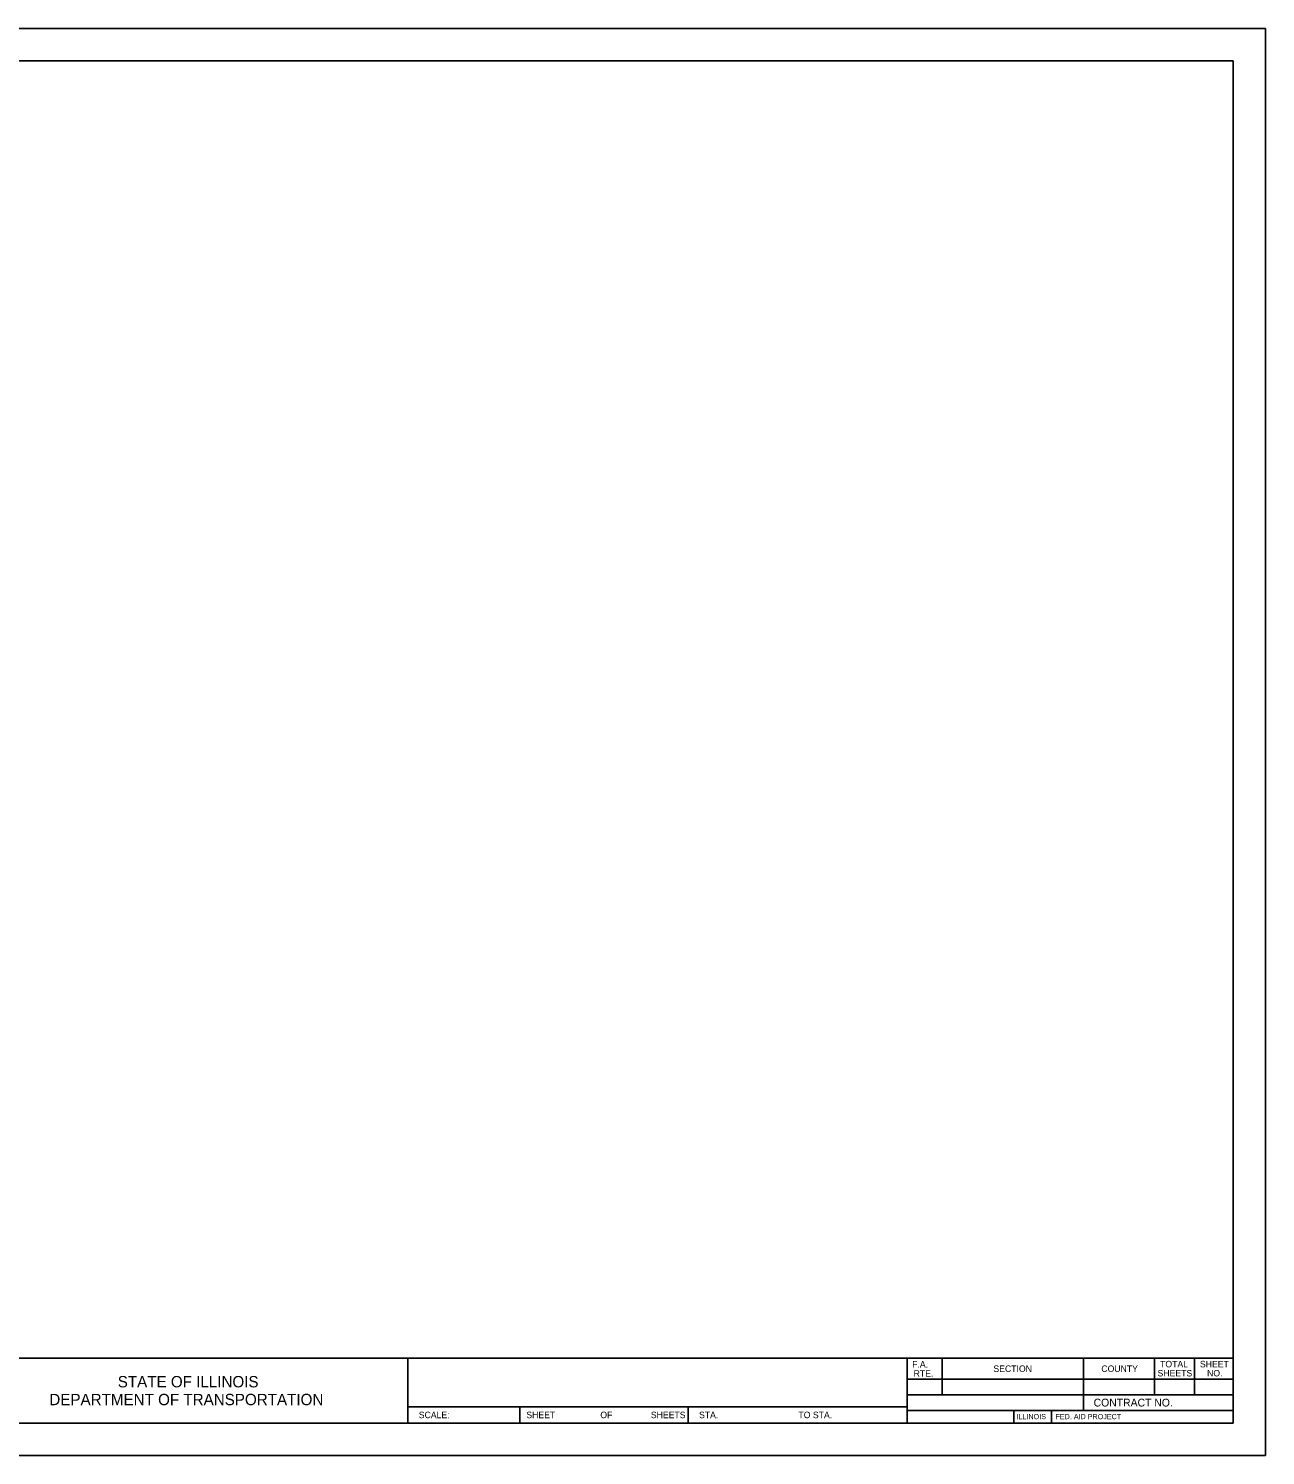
# Model space of a CAD drawing. Extents: x 304411 to 305091, y 1646878 to 1647318.
# Drawn here: x 304709.5 to 305091, y 1646877.7 to 1647317.7 of the extents above; entities that cross this region are included whole.
import ezdxf

# ---------------------------------------------------------------- set-up
doc = ezdxf.new("R2010")
doc.units = 0
for name, color, linetype in [('Level 48', 7, 'Continuous'), ('Sheets_50 Reference Boundary', 7, 'Continuous'), ('Sheets_General Details', 7, 'Continuous'), ('Sheets_Printer Plotting Border', 7, 'Continuous')]:
    doc.layers.add(name, color=color, linetype=linetype)

msp = doc.modelspace()

# ---------------------------------------------------------------- linework, layer by layer
at = {"layer": 'Level 48'}
msp.add_lwpolyline([(304411, 1647317.67), (305091, 1647317.67), (305091, 1646877.67), (304411, 1646877.67)], close=True, dxfattribs=at)
at = {"layer": 'Sheets_50 Reference Boundary'}
msp.add_lwpolyline([(304451, 1647307.67), (305081, 1647307.67), (305081, 1646907.67), (304451, 1646907.67)], close=True, dxfattribs=at)
at = {"layer": 'Sheets_General Details'}
for p, q in [((305091, 1647317.67), (304411, 1647317.67)), ((305091, 1646877.67), (305091, 1647317.67)), ((304451, 1646907.67), (305081, 1646907.67)), ((304826.49, 1646907.67), (304826.49, 1646887.67)), ((304980.49, 1646907.67), (304980.49, 1646887.67)), ((304991.29, 1646907.67), (304991.29, 1646896.37)), ((305034.89, 1646907.67), (305034.89, 1646891.57)), ((305056.73, 1646907.67), (305056.73, 1646896.37)), ((305069.15, 1646907.67), (305069.15, 1646896.37)), ((304980.49, 1646901.17), (305081, 1646901.17)), ((304980.49, 1646896.37), (305081, 1646896.37)), ((304826.49, 1646892.67), (304980.49, 1646892.67)), ((304861, 1646892.67), (304861, 1646887.67)), ((304913, 1646892.67), (304913, 1646887.67)), ((304980.49, 1646891.57), (305081, 1646891.57)), ((305013.43, 1646891.57), (305013.43, 1646887.67)), ((305025.03, 1646891.57), (305025.03, 1646887.67)), ((305091, 1646877.67), (304411, 1646877.67))]:
    msp.add_line(p, q, dxfattribs=at)
msp.add_lwpolyline([(304451, 1647307.67), (305081, 1647307.67), (305081, 1646887.67), (304451, 1646887.67)], close=True, dxfattribs=at)
at = {"layer": 'Sheets_Printer Plotting Border'}
msp.add_lwpolyline([(304411, 1646877.67), (305091, 1646877.67), (305091, 1647317.67), (304411, 1647317.67)], close=True, dxfattribs=at)

# ---------------------------------------------------------------- texts
at = {"layer": 'Sheets_General Details'}
for s, height, p in [('TOTAL', 2, (305058.5, 1646904.84)), ('SHEET', 2, (305070.79, 1646904.84)), ('F.A.  ', 2, (304982.03, 1646904.77)), ('RTE.', 2, (304982.49, 1646901.97)), ('SECTION', 2, (305007.09, 1646903.42)), ('COUNTY', 2, (305040.38, 1646903.42)), ('SHEETS', 2, (305057.71, 1646902.04)), ('NO.', 2, (305072.99, 1646902.04)), ('STATE OF ILLINOIS', 3.5, (304737.03, 1646898.67)), ('DEPARTMENT OF TRANSPORTATION', 3.5, (304715.93, 1646893.17)), ('CONTRACT NO.      ', 2.4, (305038, 1646892.77)), ('SCALE:          ', 2, (304829.87, 1646889.17)), ('SHEET', 2, (304863.04, 1646889.17)), ('OF', 2, (304885.86, 1646889.17)), ('SHEETS', 2, (304901.44, 1646889.17)), ('STA.', 2, (304916.3, 1646889.17)), ('TO STA.', 2, (304946.96, 1646889.17)), ('ILLINOIS', 1.6, (305014.22, 1646888.86)), ('FED. AID PROJECT', 1.6, (305026.25, 1646888.86))]:
    msp.add_text(s, height=height, dxfattribs=at).set_placement(p)

doc.saveas('drawing.dxf')
